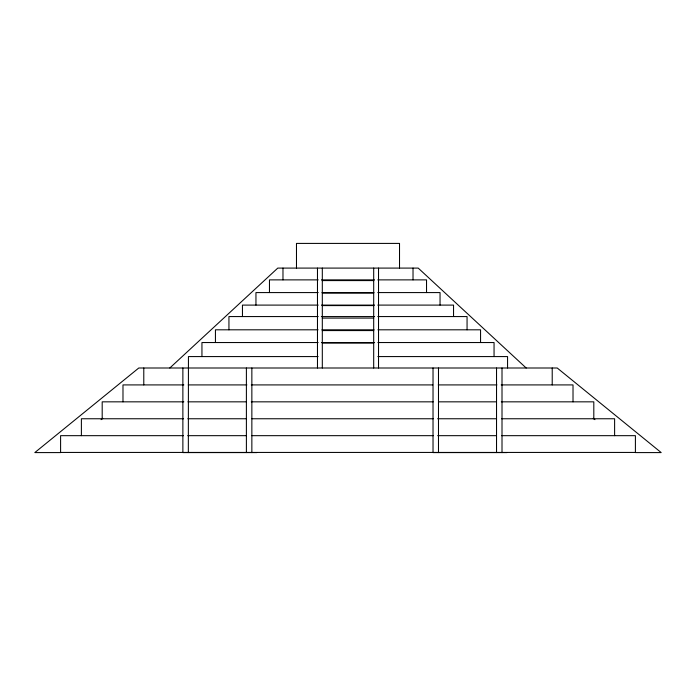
<?xml version="1.0" encoding="UTF-8"?>
<svg xmlns="http://www.w3.org/2000/svg" width="696" height="696" viewBox="0 0 696 696"><rect width="100%" height="100%" fill="white"/><g stroke="black" fill="none" stroke-linecap="round" stroke-linejoin="round"><path stroke-width="1.04" d="M169.807 368.001L277.782 268.09L418.218 268.09L526.193 368.001M101.077 419.653L102.764 418.287M318.211 279.879L269.465 279.879L269.465 292.581M321.465 279.879L374.535 279.879M377.789 279.879L426.535 279.879L426.535 292.581M322.309 280.584L373.691 280.584M318.211 292.581L255.954 292.581L255.954 305.1M322.013 292.581L373.987 292.581M377.789 292.581L440.046 292.581L440.046 305.1M322.309 293.086L373.691 293.086M318.229 305.1L242.452 305.1L242.452 316.567M321.474 305.1L374.526 305.1M377.771 305.1L453.548 305.1L453.548 316.567M322.309 305.587L373.691 305.587M318.229 316.567L228.94 316.567L228.94 329.808M321.361 316.567L374.639 316.567M377.771 316.567L467.06 316.567L467.06 329.808M322.309 318.081L373.691 318.081M318.098 329.808L215.438 329.808L215.438 342.545M321.926 329.808L374.074 329.808M377.902 329.808L480.562 329.808L480.562 342.545M322.309 330.574L373.691 330.574M318.133 342.545L201.944 342.545L201.944 356.578M321.395 342.545L374.605 342.545M377.867 342.545L494.056 342.545L494.056 356.578M322.309 343.067L373.691 343.067M318.133 356.578L188.442 356.578L188.338 452.591M377.867 356.578L507.558 356.578L507.558 368.001M183.857 384.914L122.983 384.914L122.983 401.836M188.207 384.914L246.906 384.914M251.256 384.914L432.79 384.914M438.219 384.914L496.927 384.914M501.163 384.914L573.017 384.914L573.017 401.836M183.857 401.836L102.19 401.836L102.19 418.757M187.92 401.836L246.532 401.836M251.256 401.836L433.19 401.836M438.489 401.836L496.535 401.836M501.268 401.836L593.81 401.836L593.81 418.757M183.587 418.757L81.388 418.757L81.388 435.67M187.816 418.757L246.462 418.757M251.891 418.757L433.251 418.757M437.593 418.757L496.535 418.757M501.564 418.757L614.612 418.757L614.612 435.67M183.474 435.67L60.596 435.67L60.596 452.435L635.404 452.435L635.404 435.67L501.668 435.67M187.729 435.67L246.401 435.67M251.839 435.67L433.295 435.67M437.645 435.67L496.535 435.67M60.596 452.591L34.8 452.591L138.782 368.001L557.218 368.001L661.2 452.591L635.404 452.591M256.894 452.591L182.874 452.591L182.874 368.001M507.036 452.591L433.025 452.591L433.025 368.001M593.236 418.287L594.923 419.653M552.215 368.001L552.215 384.914M502.007 368.001L502.007 452.591M496.535 368.001L496.535 452.591M438.489 368.001L438.489 452.591M413.024 268.09L413.024 279.879M399.521 268.09L399.521 243.409L296.479 243.409L296.479 268.09M378.528 268.09L378.528 368.001M373.691 268.09L373.691 368.001M322.309 268.09L322.309 368.001M317.472 268.09L317.472 368.001M282.976 268.09L282.976 279.879M251.856 368.001L251.856 452.591M246.393 368.001L246.393 452.591M143.785 368.001L143.785 384.914"/></g></svg>
